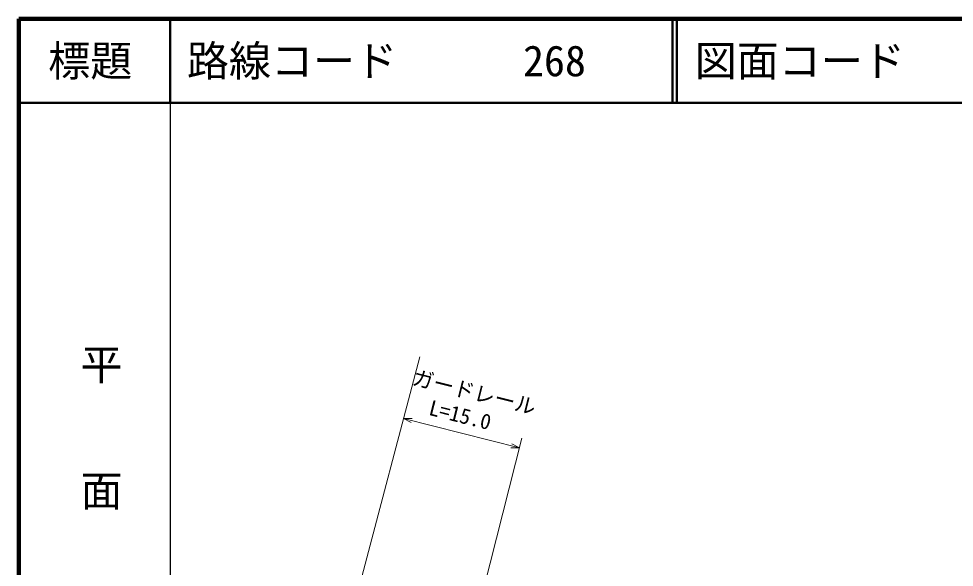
# Model space of a CAD drawing. Units: millimetres, scale not verified. Extents: x 40000 to 680000, y 20000 to 380000.
# Drawn here: x 40000 to 151248, y 314836 to 380000 of the extents above; entities that cross this region are included whole.
import ezdxf
from ezdxf.enums import TextEntityAlignment as Align

# ---------------------------------------------------------------- set-up
doc = ezdxf.new("R2010")
doc.units = ezdxf.units.MM
doc.header["$LTSCALE"] = 1000
for name, color, linetype, lineweight in [('M-BGD', 7, 'Continuous', 13), ('M-STR-HTXT', 7, 'Continuous', 13), ('M-TTL', 2, 'Continuous', 140), ('M-TTL-BAND', 7, 'Continuous', 25), ('M-TTL-LINE', 7, 'Continuous', 50), ('M-TTL-TXT', 7, 'Continuous', 13)]:
    doc.layers.add(name, color=color, linetype=linetype, lineweight=lineweight)
doc.styles.add('@ＭＳ ゴシック', font='')
doc.styles.add('ＭＳ ゴシック', font='')
doc.styles.get('@ＭＳ ゴシック').set_extended_font_data('@MS Gothic')
doc.styles.get('ＭＳ ゴシック').set_extended_font_data('MS Gothic')

msp = doc.modelspace()

# ---------------------------------------------------------------- linework, layer by layer
at = {"layer": 'M-BGD'}
msp.add_line((73153, 284928), (87702, 339828), dxfattribs=at)
at = {"layer": 'M-STR-HTXT'}
for p, q in [((99536, 329026), (85767, 332527)), ((85767, 332527), (86675, 332039)), ((85767, 332527), (86798, 332523)), ((88251, 284645), (99828, 330174)), ((99536, 329026), (98628, 329515)), ((99536, 329026), (98505, 329030))]:
    msp.add_line(p, q, dxfattribs=at)
at = {"layer": 'M-TTL'}
for p, q in [((40000, 380000), (40000, 20000)), ((680000, 380000), (40000, 380000))]:
    msp.add_line(p, q, dxfattribs=at)
at = {"layer": 'M-TTL-BAND'}
msp.add_line((58000, 370000), (58000, 20000), dxfattribs=at)
at = {"layer": 'M-TTL-LINE'}
for p, q in [((58000, 380000), (58000, 370000)), ((117750, 380000), (117750, 370000)), ((118250, 380000), (118250, 370000)), ((40000, 370000), (680000, 370000))]:
    msp.add_line(p, q, dxfattribs=at)

# ---------------------------------------------------------------- texts
at = {"layer": 'M-STR-HTXT', "style": 'ＭＳ ゴシック'}
for s, rotation, p in [('ガードレール', 345.964, (86542, 336033)), ('L=15.0', 345.769, (88516, 332432))]:
    msp.add_text(s, height=1833, rotation=rotation, dxfattribs=at).set_placement(p, align=Align.BOTTOM_LEFT)
at = {"layer": 'M-TTL-BAND', "style": '@ＭＳ ゴシック'}
msp.add_text('平\u3000\u3000面\u3000\u3000図', height=3666, rotation=270, dxfattribs=at).set_placement((49777, 306475), align=Align.MIDDLE_RIGHT)
at = {"layer": 'M-TTL-TXT', "style": 'ＭＳ ゴシック'}
msp.add_text('標題', height=3666, dxfattribs=at).set_placement((48500, 375000), align=Align.MIDDLE_CENTER)
for s, p in [('路線コード      268', (60000, 375000)), ('図面コード      29-0', (120380, 375000))]:
    msp.add_text(s, height=3666, dxfattribs=at).set_placement(p, align=Align.MIDDLE_LEFT)

doc.saveas('drawing.dxf')
